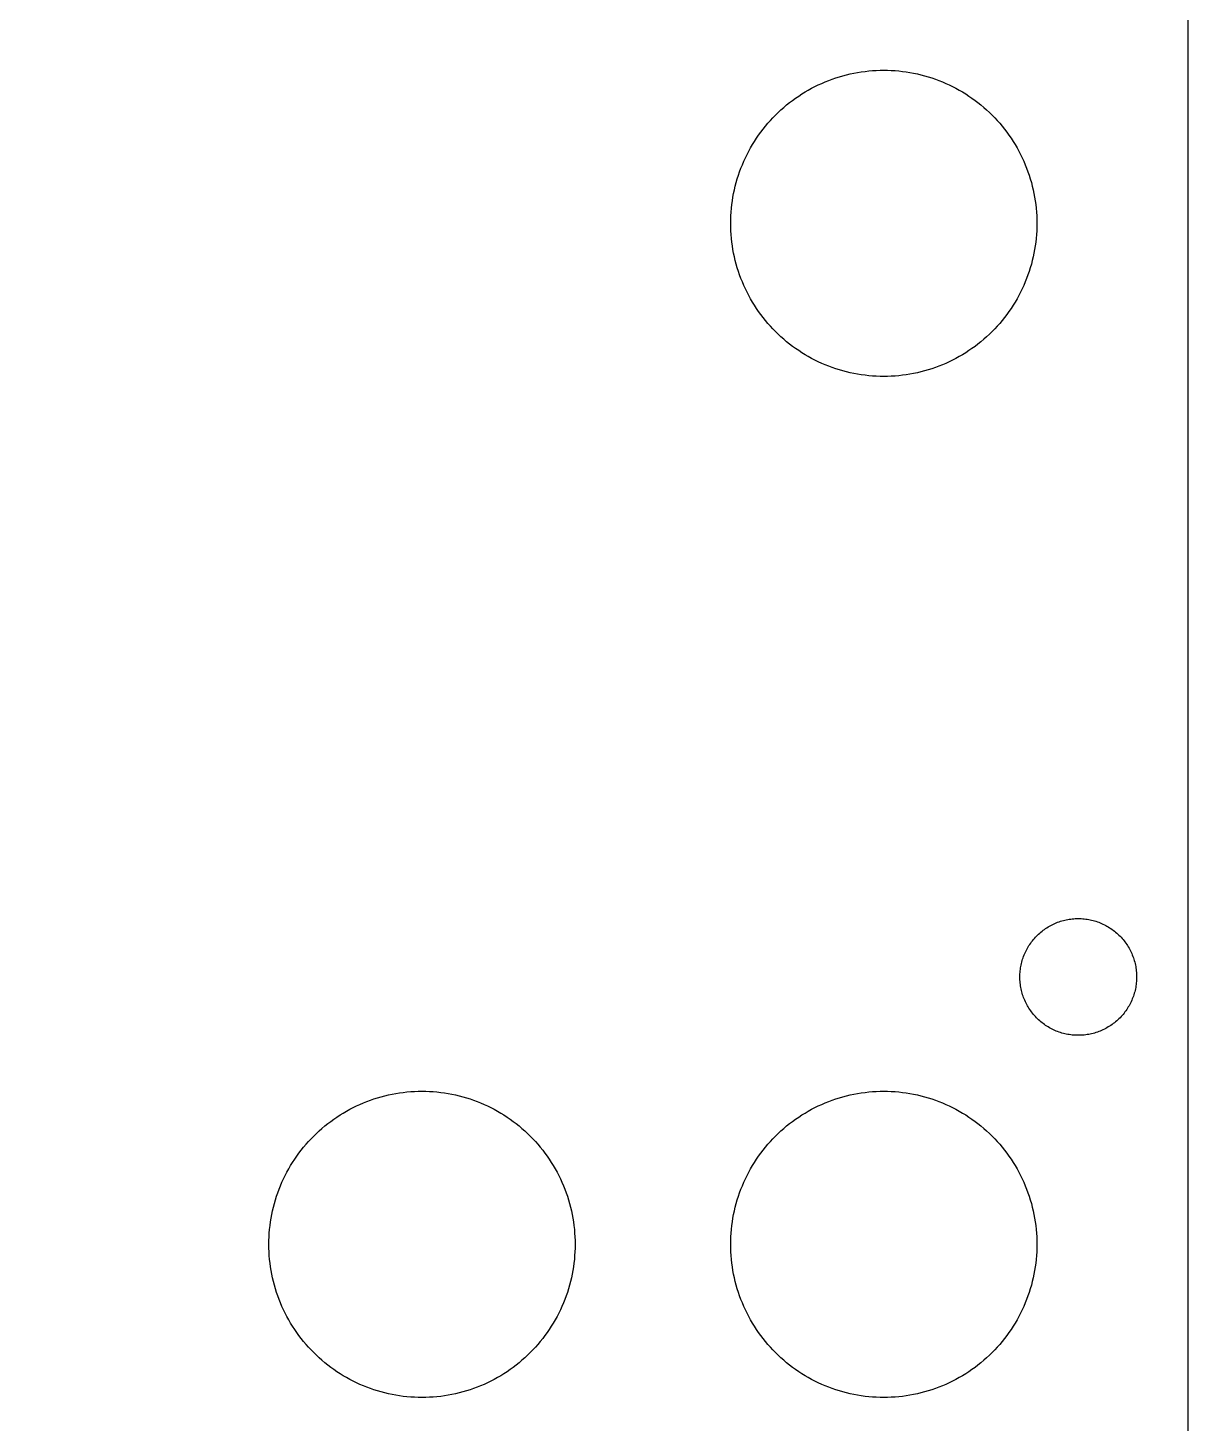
# Model space of a CAD drawing. Extents: x 9 to 70, y 0 to 129.
# Drawn here: x 39.26 to 69.57, y 30.78 to 67.22 of the extents above; entities that cross this region are included whole.
import ezdxf

# ---------------------------------------------------------------- set-up
doc = ezdxf.new("R2010")
doc.units = 0

msp = doc.modelspace()

# ---------------------------------------------------------------- linework, layer by layer
at = {"color": 5, "true_color": 0x0000ff}
msp.add_polyline3d([(69.56653, 0.3175, 0), (69.56653, 128.81762, 0), (8.94638, 128.81762, 0), (8.94638, 0.3175, 0), (69.56653, 0.3175, 0)], close=True, dxfattribs=at)
at = {"color": 34, "true_color": 0x008000}
for points in [[(8.946388, 0.3175, 0), (69.566536, 0.3175, 0), (69.566536, 128.817624, 0), (8.946388, 128.817624, 0), (8.946388, 0.3175, 0)], [(57.616598, 62.117478, 0), (57.617868, 62.215522, 0), (57.621424, 62.31382, 0), (57.62752, 62.41161, 0), (57.635902, 62.509654, 0), (57.64657, 62.60719, 0), (57.659778, 62.704472, 0), (57.675526, 62.801246, 0), (57.69356, 62.897766, 0), (57.71388, 62.993778, 0), (57.736486, 63.089282, 0), (57.761378, 63.184278, 0), (57.78881, 63.278512, 0), (57.818528, 63.372238, 0), (57.850532, 63.464948, 0), (57.884568, 63.55715, 0), (57.921144, 63.648082, 0), (57.959752, 63.738506, 0), (58.000646, 63.82766, 0), (58.043826, 63.915798, 0), (58.089038, 64.003174, 0), (58.136282, 64.089026, 0), (58.185558, 64.173862, 0), (58.23712, 64.257428, 0), (58.290714, 64.339724, 0), (58.34634, 64.42075, 0), (58.403744, 64.500252, 0), (58.46318, 64.578484, 0), (58.524648, 64.654938, 0), (58.58764, 64.730122, 0), (58.652918, 64.803782, 0), (58.71972, 64.875664, 0), (58.788046, 64.946022, 0), (58.858404, 65.014348, 0), (58.930286, 65.08115, 0), (59.003946, 65.146428, 0), (59.07913, 65.20942, 0), (59.155584, 65.270888, 0), (59.233816, 65.330324, 0), (59.313318, 65.387728, 0), (59.394344, 65.443354, 0), (59.47664, 65.496948, 0), (59.560206, 65.54851, 0), (59.645042, 65.597786, 0), (59.730894, 65.64503, 0), (59.81827, 65.690242, 0), (59.906408, 65.733422, 0), (59.995562, 65.774316, 0), (60.085986, 65.812924, 0), (60.176918, 65.8495, 0), (60.26912, 65.883536, 0), (60.36183, 65.91554, 0), (60.455556, 65.945258, 0), (60.54979, 65.97269, 0), (60.644786, 65.997582, 0), (60.74029, 66.020188, 0), (60.836302, 66.040508, 0), (60.932822, 66.058542, 0), (61.029596, 66.07429, 0), (61.126878, 66.087498, 0), (61.224414, 66.098166, 0), (61.322458, 66.106548, 0), (61.420248, 66.112644, 0), (61.518546, 66.1162, 0), (61.61659, 66.11747, 0), (61.714634, 66.1162, 0), (61.812932, 66.112644, 0), (61.910722, 66.106548, 0), (62.008766, 66.098166, 0), (62.106302, 66.087498, 0), (62.203584, 66.07429, 0), (62.300358, 66.058542, 0), (62.396878, 66.040508, 0), (62.49289, 66.020188, 0), (62.588394, 65.997582, 0), (62.68339, 65.97269, 0), (62.777624, 65.945258, 0), (62.87135, 65.91554, 0), (62.96406, 65.883536, 0), (63.056262, 65.8495, 0), (63.147194, 65.812924, 0), (63.237618, 65.774316, 0), (63.326772, 65.733422, 0), (63.41491, 65.690242, 0), (63.502286, 65.64503, 0), (63.588138, 65.597786, 0), (63.672974, 65.54851, 0), (63.75654, 65.496948, 0), (63.838836, 65.443354, 0), (63.919862, 65.387728, 0), (63.999364, 65.330324, 0), (64.077596, 65.270888, 0), (64.15405, 65.20942, 0), (64.229234, 65.146428, 0), (64.302894, 65.08115, 0), (64.374776, 65.014348, 0), (64.445134, 64.946022, 0), (64.51346, 64.875664, 0), (64.580262, 64.803782, 0), (64.64554, 64.730122, 0), (64.708532, 64.654938, 0), (64.77, 64.578484, 0), (64.829436, 64.500252, 0), (64.88684, 64.42075, 0), (64.942466, 64.339724, 0), (64.99606, 64.257428, 0), (65.047622, 64.173862, 0), (65.096898, 64.089026, 0), (65.144142, 64.003174, 0), (65.189354, 63.915798, 0), (65.232534, 63.82766, 0), (65.273428, 63.738506, 0), (65.312036, 63.648082, 0), (65.348612, 63.55715, 0), (65.382648, 63.464948, 0), (65.414652, 63.372238, 0), (65.44437, 63.278512, 0), (65.471802, 63.184278, 0), (65.496694, 63.089282, 0), (65.5193, 62.993778, 0), (65.53962, 62.897766, 0), (65.557654, 62.801246, 0), (65.573402, 62.704472, 0), (65.58661, 62.60719, 0), (65.597278, 62.509654, 0), (65.60566, 62.41161, 0), (65.611756, 62.31382, 0), (65.615312, 62.215522, 0), (65.616582, 62.117478, 0), (65.615312, 62.019434, 0), (65.611756, 61.921136, 0), (65.60566, 61.823346, 0), (65.597278, 61.725302, 0), (65.58661, 61.627766, 0), (65.573402, 61.530484, 0), (65.557654, 61.43371, 0), (65.53962, 61.33719, 0), (65.5193, 61.241178, 0), (65.496694, 61.145674, 0), (65.471802, 61.050678, 0), (65.44437, 60.956444, 0), (65.414652, 60.862718, 0), (65.382648, 60.770008, 0), (65.348612, 60.677806, 0), (65.312036, 60.586874, 0), (65.273428, 60.49645, 0), (65.232534, 60.407296, 0), (65.189354, 60.319158, 0), (65.144142, 60.231782, 0), (65.096898, 60.14593, 0), (65.047622, 60.061094, 0), (64.99606, 59.977528, 0), (64.942466, 59.895232, 0), (64.88684, 59.814206, 0), (64.829436, 59.734704, 0), (64.77, 59.656472, 0), (64.708532, 59.580018, 0), (64.64554, 59.504834, 0), (64.580262, 59.431174, 0), (64.51346, 59.359292, 0), (64.445134, 59.288934, 0), (64.374776, 59.220608, 0), (64.302894, 59.153806, 0), (64.229234, 59.088528, 0), (64.15405, 59.025536, 0), (64.077596, 58.964068, 0), (63.999364, 58.904632, 0), (63.919862, 58.847228, 0), (63.838836, 58.791602, 0), (63.75654, 58.738008, 0), (63.672974, 58.686446, 0), (63.588138, 58.63717, 0), (63.502286, 58.589926, 0), (63.41491, 58.544714, 0), (63.326772, 58.501534, 0), (63.237618, 58.46064, 0), (63.147194, 58.422032, 0), (63.056262, 58.385456, 0), (62.96406, 58.35142, 0), (62.87135, 58.319416, 0), (62.777624, 58.289698, 0), (62.68339, 58.262266, 0), (62.588394, 58.237374, 0), (62.49289, 58.214768, 0), (62.396878, 58.194448, 0), (62.300358, 58.176414, 0), (62.203584, 58.160666, 0), (62.106302, 58.147458, 0), (62.008766, 58.13679, 0), (61.910722, 58.128408, 0), (61.812932, 58.122312, 0), (61.714634, 58.118756, 0), (61.61659, 58.117486, 0), (61.518546, 58.118756, 0), (61.420248, 58.122312, 0), (61.322458, 58.128408, 0), (61.224414, 58.13679, 0), (61.126878, 58.147458, 0), (61.029596, 58.160666, 0), (60.932822, 58.176414, 0), (60.836302, 58.194448, 0), (60.74029, 58.214768, 0), (60.644786, 58.237374, 0), (60.54979, 58.262266, 0), (60.455556, 58.289698, 0), (60.36183, 58.319416, 0), (60.26912, 58.35142, 0), (60.176918, 58.385456, 0), (60.085986, 58.422032, 0), (59.995562, 58.46064, 0), (59.906408, 58.501534, 0), (59.81827, 58.544714, 0), (59.730894, 58.589926, 0), (59.645042, 58.63717, 0), (59.560206, 58.686446, 0), (59.47664, 58.738008, 0), (59.394344, 58.791602, 0), (59.313318, 58.847228, 0), (59.233816, 58.904632, 0), (59.155584, 58.964068, 0), (59.07913, 59.025536, 0), (59.003946, 59.088528, 0), (58.930286, 59.153806, 0), (58.858404, 59.220608, 0), (58.788046, 59.288934, 0), (58.71972, 59.359292, 0), (58.652918, 59.431174, 0), (58.58764, 59.504834, 0), (58.524648, 59.580018, 0), (58.46318, 59.656472, 0), (58.403744, 59.734704, 0), (58.34634, 59.814206, 0), (58.290714, 59.895232, 0), (58.23712, 59.977528, 0), (58.185558, 60.061094, 0), (58.136282, 60.14593, 0), (58.089038, 60.231782, 0), (58.043826, 60.319158, 0), (58.000646, 60.407296, 0), (57.959752, 60.49645, 0), (57.921144, 60.586874, 0), (57.884568, 60.677806, 0), (57.850532, 60.770008, 0), (57.818528, 60.862718, 0), (57.78881, 60.956444, 0), (57.761378, 61.050678, 0), (57.736486, 61.145674, 0), (57.71388, 61.241178, 0), (57.69356, 61.33719, 0), (57.675526, 61.43371, 0), (57.659778, 61.530484, 0), (57.64657, 61.627766, 0), (57.635902, 61.725302, 0), (57.62752, 61.823346, 0), (57.621424, 61.921136, 0), (57.617868, 62.019434, 0), (57.616598, 62.117478, 0)], [(65.171574, 42.432478, 0), (65.172082, 42.471848, 0), (65.173606, 42.510964, 0), (65.176146, 42.55008, 0), (65.179702, 42.589196, 0), (65.184274, 42.628312, 0), (65.189862, 42.667174, 0), (65.196212, 42.705782, 0), (65.203832, 42.74439, 0), (65.212468, 42.782744, 0), (65.221866, 42.820844, 0), (65.23228, 42.85869, 0), (65.24371, 42.896282, 0), (65.256156, 42.93362, 0), (65.269618, 42.97045, 0), (65.283842, 43.007026, 0), (65.299082, 43.043094, 0), (65.315338, 43.078908, 0), (65.332356, 43.114214, 0), (65.35039, 43.149266, 0), (65.36944, 43.183556, 0), (65.389252, 43.217592, 0), (65.409826, 43.250866, 0), (65.431416, 43.283886, 0), (65.453768, 43.316144, 0), (65.476882, 43.347894, 0), (65.500758, 43.378882, 0), (65.52565, 43.409362, 0), (65.55105, 43.439334, 0), (65.577466, 43.46829, 0), (65.60439, 43.496738, 0), (65.63233, 43.524678, 0), (65.660778, 43.551602, 0), (65.689734, 43.578018, 0), (65.719706, 43.603418, 0), (65.750186, 43.62831, 0), (65.781174, 43.652186, 0), (65.812924, 43.6753, 0), (65.845182, 43.697652, 0), (65.878202, 43.719242, 0), (65.911476, 43.739816, 0), (65.945512, 43.759628, 0), (65.979802, 43.778678, 0), (66.014854, 43.796712, 0), (66.05016, 43.81373, 0), (66.085974, 43.829986, 0), (66.122042, 43.845226, 0), (66.158618, 43.85945, 0), (66.195448, 43.872912, 0), (66.232786, 43.885358, 0), (66.270378, 43.896788, 0), (66.308224, 43.907202, 0), (66.346324, 43.9166, 0), (66.384678, 43.925236, 0), (66.423286, 43.932856, 0), (66.461894, 43.939206, 0), (66.500756, 43.944794, 0), (66.539872, 43.949366, 0), (66.578988, 43.952922, 0), (66.618104, 43.955462, 0), (66.65722, 43.956986, 0), (66.69659, 43.957494, 0), (66.73596, 43.956986, 0), (66.775076, 43.955462, 0), (66.814192, 43.952922, 0), (66.853308, 43.949366, 0), (66.892424, 43.944794, 0), (66.931286, 43.939206, 0), (66.969894, 43.932856, 0), (67.008502, 43.925236, 0), (67.046856, 43.9166, 0), (67.084956, 43.907202, 0), (67.122802, 43.896788, 0), (67.160394, 43.885358, 0), (67.197732, 43.872912, 0), (67.234562, 43.85945, 0), (67.271138, 43.845226, 0), (67.307206, 43.829986, 0), (67.34302, 43.81373, 0), (67.378326, 43.796712, 0), (67.413378, 43.778678, 0), (67.447668, 43.759628, 0), (67.481704, 43.739816, 0), (67.514978, 43.719242, 0), (67.547998, 43.697652, 0), (67.580256, 43.6753, 0), (67.612006, 43.652186, 0), (67.642994, 43.62831, 0), (67.673474, 43.603418, 0), (67.703446, 43.578018, 0), (67.732402, 43.551602, 0), (67.76085, 43.524678, 0), (67.78879, 43.496738, 0), (67.815714, 43.46829, 0), (67.84213, 43.439334, 0), (67.86753, 43.409362, 0), (67.892422, 43.378882, 0), (67.916298, 43.347894, 0), (67.939412, 43.316144, 0), (67.961764, 43.283886, 0), (67.983354, 43.250866, 0), (68.003928, 43.217592, 0), (68.02374, 43.183556, 0), (68.04279, 43.149266, 0), (68.060824, 43.114214, 0), (68.077842, 43.078908, 0), (68.094098, 43.043094, 0), (68.109338, 43.007026, 0), (68.123562, 42.97045, 0), (68.137024, 42.93362, 0), (68.14947, 42.896282, 0), (68.1609, 42.85869, 0), (68.171314, 42.820844, 0), (68.180712, 42.782744, 0), (68.189348, 42.74439, 0), (68.196968, 42.705782, 0), (68.203318, 42.667174, 0), (68.208906, 42.628312, 0), (68.213478, 42.589196, 0), (68.217034, 42.55008, 0), (68.219574, 42.510964, 0), (68.221098, 42.471848, 0), (68.221606, 42.432478, 0), (68.221098, 42.393108, 0), (68.219574, 42.353992, 0), (68.217034, 42.314876, 0), (68.213478, 42.27576, 0), (68.208906, 42.236644, 0), (68.203318, 42.197782, 0), (68.196968, 42.159174, 0), (68.189348, 42.120566, 0), (68.180712, 42.082212, 0), (68.171314, 42.044112, 0), (68.1609, 42.006266, 0), (68.14947, 41.968674, 0), (68.137024, 41.931336, 0), (68.123562, 41.894506, 0), (68.109338, 41.85793, 0), (68.094098, 41.821862, 0), (68.077842, 41.786048, 0), (68.060824, 41.750742, 0), (68.04279, 41.71569, 0), (68.02374, 41.6814, 0), (68.003928, 41.647364, 0), (67.983354, 41.61409, 0), (67.961764, 41.58107, 0), (67.939412, 41.548812, 0), (67.916298, 41.517062, 0), (67.892422, 41.486074, 0), (67.86753, 41.455594, 0), (67.84213, 41.425622, 0), (67.815714, 41.396666, 0), (67.78879, 41.368218, 0), (67.76085, 41.340278, 0), (67.732402, 41.313354, 0), (67.703446, 41.286938, 0), (67.673474, 41.261538, 0), (67.642994, 41.236646, 0), (67.612006, 41.21277, 0), (67.580256, 41.189656, 0), (67.547998, 41.167304, 0), (67.514978, 41.145714, 0), (67.481704, 41.12514, 0), (67.447668, 41.105328, 0), (67.413378, 41.086278, 0), (67.378326, 41.068244, 0), (67.34302, 41.051226, 0), (67.307206, 41.03497, 0), (67.271138, 41.01973, 0), (67.234562, 41.005506, 0), (67.197732, 40.992044, 0), (67.160394, 40.979598, 0), (67.122802, 40.968168, 0), (67.084956, 40.957754, 0), (67.046856, 40.948356, 0), (67.008502, 40.93972, 0), (66.969894, 40.9321, 0), (66.931286, 40.92575, 0), (66.892424, 40.920162, 0), (66.853308, 40.91559, 0), (66.814192, 40.912034, 0), (66.775076, 40.909494, 0), (66.73596, 40.90797, 0), (66.69659, 40.907462, 0), (66.65722, 40.90797, 0), (66.618104, 40.909494, 0), (66.578988, 40.912034, 0), (66.539872, 40.91559, 0), (66.500756, 40.920162, 0), (66.461894, 40.92575, 0), (66.423286, 40.9321, 0), (66.384678, 40.93972, 0), (66.346324, 40.948356, 0), (66.308224, 40.957754, 0), (66.270378, 40.968168, 0), (66.232786, 40.979598, 0), (66.195448, 40.992044, 0), (66.158618, 41.005506, 0), (66.122042, 41.01973, 0), (66.085974, 41.03497, 0), (66.05016, 41.051226, 0), (66.014854, 41.068244, 0), (65.979802, 41.086278, 0), (65.945512, 41.105328, 0), (65.911476, 41.12514, 0), (65.878202, 41.145714, 0), (65.845182, 41.167304, 0), (65.812924, 41.189656, 0), (65.781174, 41.21277, 0), (65.750186, 41.236646, 0), (65.719706, 41.261538, 0), (65.689734, 41.286938, 0), (65.660778, 41.313354, 0), (65.63233, 41.340278, 0), (65.60439, 41.368218, 0), (65.577466, 41.396666, 0), (65.55105, 41.425622, 0), (65.52565, 41.455594, 0), (65.500758, 41.486074, 0), (65.476882, 41.517062, 0), (65.453768, 41.548812, 0), (65.431416, 41.58107, 0), (65.409826, 41.61409, 0), (65.389252, 41.647364, 0), (65.36944, 41.6814, 0), (65.35039, 41.71569, 0), (65.332356, 41.750742, 0), (65.315338, 41.786048, 0), (65.299082, 41.821862, 0), (65.283842, 41.85793, 0), (65.269618, 41.894506, 0), (65.256156, 41.931336, 0), (65.24371, 41.968674, 0), (65.23228, 42.006266, 0), (65.221866, 42.044112, 0), (65.212468, 42.082212, 0), (65.203832, 42.120566, 0), (65.196212, 42.159174, 0), (65.189862, 42.197782, 0), (65.184274, 42.236644, 0), (65.179702, 42.27576, 0), (65.176146, 42.314876, 0), (65.173606, 42.353992, 0), (65.172082, 42.393108, 0), (65.171574, 42.432478, 0)], [(45.551598, 35.447478, 0), (45.552868, 35.545522, 0), (45.556424, 35.64382, 0), (45.56252, 35.74161, 0), (45.570902, 35.839654, 0), (45.58157, 35.93719, 0), (45.594778, 36.034472, 0), (45.610526, 36.131246, 0), (45.62856, 36.227766, 0), (45.64888, 36.323778, 0), (45.671486, 36.419282, 0), (45.696378, 36.514278, 0), (45.72381, 36.608512, 0), (45.753528, 36.702238, 0), (45.785532, 36.794948, 0), (45.819568, 36.88715, 0), (45.856144, 36.978082, 0), (45.894752, 37.068506, 0), (45.935646, 37.15766, 0), (45.978826, 37.245798, 0), (46.024038, 37.333174, 0), (46.071282, 37.419026, 0), (46.120558, 37.503862, 0), (46.17212, 37.587428, 0), (46.225714, 37.669724, 0), (46.28134, 37.75075, 0), (46.338744, 37.830252, 0), (46.39818, 37.908484, 0), (46.459648, 37.984938, 0), (46.52264, 38.060122, 0), (46.587918, 38.133782, 0), (46.65472, 38.205664, 0), (46.723046, 38.276022, 0), (46.793404, 38.344348, 0), (46.865286, 38.41115, 0), (46.938946, 38.476428, 0), (47.01413, 38.53942, 0), (47.090584, 38.600888, 0), (47.168816, 38.660324, 0), (47.248318, 38.717728, 0), (47.329344, 38.773354, 0), (47.41164, 38.826948, 0), (47.495206, 38.87851, 0), (47.580042, 38.927786, 0), (47.665894, 38.97503, 0), (47.75327, 39.020242, 0), (47.841408, 39.063422, 0), (47.930562, 39.104316, 0), (48.020986, 39.142924, 0), (48.111918, 39.1795, 0), (48.20412, 39.213536, 0), (48.29683, 39.24554, 0), (48.390556, 39.275258, 0), (48.48479, 39.30269, 0), (48.579786, 39.327582, 0), (48.67529, 39.350188, 0), (48.771302, 39.370508, 0), (48.867822, 39.388542, 0), (48.964596, 39.40429, 0), (49.061878, 39.417498, 0), (49.159414, 39.428166, 0), (49.257458, 39.436548, 0), (49.355248, 39.442644, 0), (49.453546, 39.4462, 0), (49.55159, 39.44747, 0), (49.649634, 39.4462, 0), (49.747932, 39.442644, 0), (49.845722, 39.436548, 0), (49.943766, 39.428166, 0), (50.041302, 39.417498, 0), (50.138584, 39.40429, 0), (50.235358, 39.388542, 0), (50.331878, 39.370508, 0), (50.42789, 39.350188, 0), (50.523394, 39.327582, 0), (50.61839, 39.30269, 0), (50.712624, 39.275258, 0), (50.80635, 39.24554, 0), (50.89906, 39.213536, 0), (50.991262, 39.1795, 0), (51.082194, 39.142924, 0), (51.172618, 39.104316, 0), (51.261772, 39.063422, 0), (51.34991, 39.020242, 0), (51.437286, 38.97503, 0), (51.523138, 38.927786, 0), (51.607974, 38.87851, 0), (51.69154, 38.826948, 0), (51.773836, 38.773354, 0), (51.854862, 38.717728, 0), (51.934364, 38.660324, 0), (52.012596, 38.600888, 0), (52.08905, 38.53942, 0), (52.164234, 38.476428, 0), (52.237894, 38.41115, 0), (52.309776, 38.344348, 0), (52.380134, 38.276022, 0), (52.44846, 38.205664, 0), (52.515262, 38.133782, 0), (52.58054, 38.060122, 0), (52.643532, 37.984938, 0), (52.705, 37.908484, 0), (52.764436, 37.830252, 0), (52.82184, 37.75075, 0), (52.877466, 37.669724, 0), (52.93106, 37.587428, 0), (52.982622, 37.503862, 0), (53.031898, 37.419026, 0), (53.079142, 37.333174, 0), (53.124354, 37.245798, 0), (53.167534, 37.15766, 0), (53.208428, 37.068506, 0), (53.247036, 36.978082, 0), (53.283612, 36.88715, 0), (53.317648, 36.794948, 0), (53.349652, 36.702238, 0), (53.37937, 36.608512, 0), (53.406802, 36.514278, 0), (53.431694, 36.419282, 0), (53.4543, 36.323778, 0), (53.47462, 36.227766, 0), (53.492654, 36.131246, 0), (53.508402, 36.034472, 0), (53.52161, 35.93719, 0), (53.532278, 35.839654, 0), (53.54066, 35.74161, 0), (53.546756, 35.64382, 0), (53.550312, 35.545522, 0), (53.551582, 35.447478, 0), (53.550312, 35.349434, 0), (53.546756, 35.251136, 0), (53.54066, 35.153346, 0), (53.532278, 35.055302, 0), (53.52161, 34.957766, 0), (53.508402, 34.860484, 0), (53.492654, 34.76371, 0), (53.47462, 34.66719, 0), (53.4543, 34.571178, 0), (53.431694, 34.475674, 0), (53.406802, 34.380678, 0), (53.37937, 34.286444, 0), (53.349652, 34.192718, 0), (53.317648, 34.100008, 0), (53.283612, 34.007806, 0), (53.247036, 33.916874, 0), (53.208428, 33.82645, 0), (53.167534, 33.737296, 0), (53.124354, 33.649158, 0), (53.079142, 33.561782, 0), (53.031898, 33.47593, 0), (52.982622, 33.391094, 0), (52.93106, 33.307528, 0), (52.877466, 33.225232, 0), (52.82184, 33.144206, 0), (52.764436, 33.064704, 0), (52.705, 32.986472, 0), (52.643532, 32.910018, 0), (52.58054, 32.834834, 0), (52.515262, 32.761174, 0), (52.44846, 32.689292, 0), (52.380134, 32.618934, 0), (52.309776, 32.550608, 0), (52.237894, 32.483806, 0), (52.164234, 32.418528, 0), (52.08905, 32.355536, 0), (52.012596, 32.294068, 0), (51.934364, 32.234632, 0), (51.854862, 32.177228, 0), (51.773836, 32.121602, 0), (51.69154, 32.068008, 0), (51.607974, 32.016446, 0), (51.523138, 31.96717, 0), (51.437286, 31.919926, 0), (51.34991, 31.874714, 0), (51.261772, 31.831534, 0), (51.172618, 31.79064, 0), (51.082194, 31.752032, 0), (50.991262, 31.715456, 0), (50.89906, 31.68142, 0), (50.80635, 31.649416, 0), (50.712624, 31.619698, 0), (50.61839, 31.592266, 0), (50.523394, 31.567374, 0), (50.42789, 31.544768, 0), (50.331878, 31.524448, 0), (50.235358, 31.506414, 0), (50.138584, 31.490666, 0), (50.041302, 31.477458, 0), (49.943766, 31.46679, 0), (49.845722, 31.458408, 0), (49.747932, 31.452312, 0), (49.649634, 31.448756, 0), (49.55159, 31.447486, 0), (49.453546, 31.448756, 0), (49.355248, 31.452312, 0), (49.257458, 31.458408, 0), (49.159414, 31.46679, 0), (49.061878, 31.477458, 0), (48.964596, 31.490666, 0), (48.867822, 31.506414, 0), (48.771302, 31.524448, 0), (48.67529, 31.544768, 0), (48.579786, 31.567374, 0), (48.48479, 31.592266, 0), (48.390556, 31.619698, 0), (48.29683, 31.649416, 0), (48.20412, 31.68142, 0), (48.111918, 31.715456, 0), (48.020986, 31.752032, 0), (47.930562, 31.79064, 0), (47.841408, 31.831534, 0), (47.75327, 31.874714, 0), (47.665894, 31.919926, 0), (47.580042, 31.96717, 0), (47.495206, 32.016446, 0), (47.41164, 32.068008, 0), (47.329344, 32.121602, 0), (47.248318, 32.177228, 0), (47.168816, 32.234632, 0), (47.090584, 32.294068, 0), (47.01413, 32.355536, 0), (46.938946, 32.418528, 0), (46.865286, 32.483806, 0), (46.793404, 32.550608, 0), (46.723046, 32.618934, 0), (46.65472, 32.689292, 0), (46.587918, 32.761174, 0), (46.52264, 32.834834, 0), (46.459648, 32.910018, 0), (46.39818, 32.986472, 0), (46.338744, 33.064704, 0), (46.28134, 33.144206, 0), (46.225714, 33.225232, 0), (46.17212, 33.307528, 0), (46.120558, 33.391094, 0), (46.071282, 33.47593, 0), (46.024038, 33.561782, 0), (45.978826, 33.649158, 0), (45.935646, 33.737296, 0), (45.894752, 33.82645, 0), (45.856144, 33.916874, 0), (45.819568, 34.007806, 0), (45.785532, 34.100008, 0), (45.753528, 34.192718, 0), (45.72381, 34.286444, 0), (45.696378, 34.380678, 0), (45.671486, 34.475674, 0), (45.64888, 34.571178, 0), (45.62856, 34.66719, 0), (45.610526, 34.76371, 0), (45.594778, 34.860484, 0), (45.58157, 34.957766, 0), (45.570902, 35.055302, 0), (45.56252, 35.153346, 0), (45.556424, 35.251136, 0), (45.552868, 35.349434, 0), (45.551598, 35.447478, 0)], [(57.616598, 35.447478, 0), (57.617868, 35.545522, 0), (57.621424, 35.64382, 0), (57.62752, 35.74161, 0), (57.635902, 35.839654, 0), (57.64657, 35.93719, 0), (57.659778, 36.034472, 0), (57.675526, 36.131246, 0), (57.69356, 36.227766, 0), (57.71388, 36.323778, 0), (57.736486, 36.419282, 0), (57.761378, 36.514278, 0), (57.78881, 36.608512, 0), (57.818528, 36.702238, 0), (57.850532, 36.794948, 0), (57.884568, 36.88715, 0), (57.921144, 36.978082, 0), (57.959752, 37.068506, 0), (58.000646, 37.15766, 0), (58.043826, 37.245798, 0), (58.089038, 37.333174, 0), (58.136282, 37.419026, 0), (58.185558, 37.503862, 0), (58.23712, 37.587428, 0), (58.290714, 37.669724, 0), (58.34634, 37.75075, 0), (58.403744, 37.830252, 0), (58.46318, 37.908484, 0), (58.524648, 37.984938, 0), (58.58764, 38.060122, 0), (58.652918, 38.133782, 0), (58.71972, 38.205664, 0), (58.788046, 38.276022, 0), (58.858404, 38.344348, 0), (58.930286, 38.41115, 0), (59.003946, 38.476428, 0), (59.07913, 38.53942, 0), (59.155584, 38.600888, 0), (59.233816, 38.660324, 0), (59.313318, 38.717728, 0), (59.394344, 38.773354, 0), (59.47664, 38.826948, 0), (59.560206, 38.87851, 0), (59.645042, 38.927786, 0), (59.730894, 38.97503, 0), (59.81827, 39.020242, 0), (59.906408, 39.063422, 0), (59.995562, 39.104316, 0), (60.085986, 39.142924, 0), (60.176918, 39.1795, 0), (60.26912, 39.213536, 0), (60.36183, 39.24554, 0), (60.455556, 39.275258, 0), (60.54979, 39.30269, 0), (60.644786, 39.327582, 0), (60.74029, 39.350188, 0), (60.836302, 39.370508, 0), (60.932822, 39.388542, 0), (61.029596, 39.40429, 0), (61.126878, 39.417498, 0), (61.224414, 39.428166, 0), (61.322458, 39.436548, 0), (61.420248, 39.442644, 0), (61.518546, 39.4462, 0), (61.61659, 39.44747, 0), (61.714634, 39.4462, 0), (61.812932, 39.442644, 0), (61.910722, 39.436548, 0), (62.008766, 39.428166, 0), (62.106302, 39.417498, 0), (62.203584, 39.40429, 0), (62.300358, 39.388542, 0), (62.396878, 39.370508, 0), (62.49289, 39.350188, 0), (62.588394, 39.327582, 0), (62.68339, 39.30269, 0), (62.777624, 39.275258, 0), (62.87135, 39.24554, 0), (62.96406, 39.213536, 0), (63.056262, 39.1795, 0), (63.147194, 39.142924, 0), (63.237618, 39.104316, 0), (63.326772, 39.063422, 0), (63.41491, 39.020242, 0), (63.502286, 38.97503, 0), (63.588138, 38.927786, 0), (63.672974, 38.87851, 0), (63.75654, 38.826948, 0), (63.838836, 38.773354, 0), (63.919862, 38.717728, 0), (63.999364, 38.660324, 0), (64.077596, 38.600888, 0), (64.15405, 38.53942, 0), (64.229234, 38.476428, 0), (64.302894, 38.41115, 0), (64.374776, 38.344348, 0), (64.445134, 38.276022, 0), (64.51346, 38.205664, 0), (64.580262, 38.133782, 0), (64.64554, 38.060122, 0), (64.708532, 37.984938, 0), (64.77, 37.908484, 0), (64.829436, 37.830252, 0), (64.88684, 37.75075, 0), (64.942466, 37.669724, 0), (64.99606, 37.587428, 0), (65.047622, 37.503862, 0), (65.096898, 37.419026, 0), (65.144142, 37.333174, 0), (65.189354, 37.245798, 0), (65.232534, 37.15766, 0), (65.273428, 37.068506, 0), (65.312036, 36.978082, 0), (65.348612, 36.88715, 0), (65.382648, 36.794948, 0), (65.414652, 36.702238, 0), (65.44437, 36.608512, 0), (65.471802, 36.514278, 0), (65.496694, 36.419282, 0), (65.5193, 36.323778, 0), (65.53962, 36.227766, 0), (65.557654, 36.131246, 0), (65.573402, 36.034472, 0), (65.58661, 35.93719, 0), (65.597278, 35.839654, 0), (65.60566, 35.74161, 0), (65.611756, 35.64382, 0), (65.615312, 35.545522, 0), (65.616582, 35.447478, 0), (65.615312, 35.349434, 0), (65.611756, 35.251136, 0), (65.60566, 35.153346, 0), (65.597278, 35.055302, 0), (65.58661, 34.957766, 0), (65.573402, 34.860484, 0), (65.557654, 34.76371, 0), (65.53962, 34.66719, 0), (65.5193, 34.571178, 0), (65.496694, 34.475674, 0), (65.471802, 34.380678, 0), (65.44437, 34.286444, 0), (65.414652, 34.192718, 0), (65.382648, 34.100008, 0), (65.348612, 34.007806, 0), (65.312036, 33.916874, 0), (65.273428, 33.82645, 0), (65.232534, 33.737296, 0), (65.189354, 33.649158, 0), (65.144142, 33.561782, 0), (65.096898, 33.47593, 0), (65.047622, 33.391094, 0), (64.99606, 33.307528, 0), (64.942466, 33.225232, 0), (64.88684, 33.144206, 0), (64.829436, 33.064704, 0), (64.77, 32.986472, 0), (64.708532, 32.910018, 0), (64.64554, 32.834834, 0), (64.580262, 32.761174, 0), (64.51346, 32.689292, 0), (64.445134, 32.618934, 0), (64.374776, 32.550608, 0), (64.302894, 32.483806, 0), (64.229234, 32.418528, 0), (64.15405, 32.355536, 0), (64.077596, 32.294068, 0), (63.999364, 32.234632, 0), (63.919862, 32.177228, 0), (63.838836, 32.121602, 0), (63.75654, 32.068008, 0), (63.672974, 32.016446, 0), (63.588138, 31.96717, 0), (63.502286, 31.919926, 0), (63.41491, 31.874714, 0), (63.326772, 31.831534, 0), (63.237618, 31.79064, 0), (63.147194, 31.752032, 0), (63.056262, 31.715456, 0), (62.96406, 31.68142, 0), (62.87135, 31.649416, 0), (62.777624, 31.619698, 0), (62.68339, 31.592266, 0), (62.588394, 31.567374, 0), (62.49289, 31.544768, 0), (62.396878, 31.524448, 0), (62.300358, 31.506414, 0), (62.203584, 31.490666, 0), (62.106302, 31.477458, 0), (62.008766, 31.46679, 0), (61.910722, 31.458408, 0), (61.812932, 31.452312, 0), (61.714634, 31.448756, 0), (61.61659, 31.447486, 0), (61.518546, 31.448756, 0), (61.420248, 31.452312, 0), (61.322458, 31.458408, 0), (61.224414, 31.46679, 0), (61.126878, 31.477458, 0), (61.029596, 31.490666, 0), (60.932822, 31.506414, 0), (60.836302, 31.524448, 0), (60.74029, 31.544768, 0), (60.644786, 31.567374, 0), (60.54979, 31.592266, 0), (60.455556, 31.619698, 0), (60.36183, 31.649416, 0), (60.26912, 31.68142, 0), (60.176918, 31.715456, 0), (60.085986, 31.752032, 0), (59.995562, 31.79064, 0), (59.906408, 31.831534, 0), (59.81827, 31.874714, 0), (59.730894, 31.919926, 0), (59.645042, 31.96717, 0), (59.560206, 32.016446, 0), (59.47664, 32.068008, 0), (59.394344, 32.121602, 0), (59.313318, 32.177228, 0), (59.233816, 32.234632, 0), (59.155584, 32.294068, 0), (59.07913, 32.355536, 0), (59.003946, 32.418528, 0), (58.930286, 32.483806, 0), (58.858404, 32.550608, 0), (58.788046, 32.618934, 0), (58.71972, 32.689292, 0), (58.652918, 32.761174, 0), (58.58764, 32.834834, 0), (58.524648, 32.910018, 0), (58.46318, 32.986472, 0), (58.403744, 33.064704, 0), (58.34634, 33.144206, 0), (58.290714, 33.225232, 0), (58.23712, 33.307528, 0), (58.185558, 33.391094, 0), (58.136282, 33.47593, 0), (58.089038, 33.561782, 0), (58.043826, 33.649158, 0), (58.000646, 33.737296, 0), (57.959752, 33.82645, 0), (57.921144, 33.916874, 0), (57.884568, 34.007806, 0), (57.850532, 34.100008, 0), (57.818528, 34.192718, 0), (57.78881, 34.286444, 0), (57.761378, 34.380678, 0), (57.736486, 34.475674, 0), (57.71388, 34.571178, 0), (57.69356, 34.66719, 0), (57.675526, 34.76371, 0), (57.659778, 34.860484, 0), (57.64657, 34.957766, 0), (57.635902, 35.055302, 0), (57.62752, 35.153346, 0), (57.621424, 35.251136, 0), (57.617868, 35.349434, 0), (57.616598, 35.447478, 0)]]:
    msp.add_polyline3d(points, close=True, dxfattribs=at)

doc.saveas('drawing.dxf')
